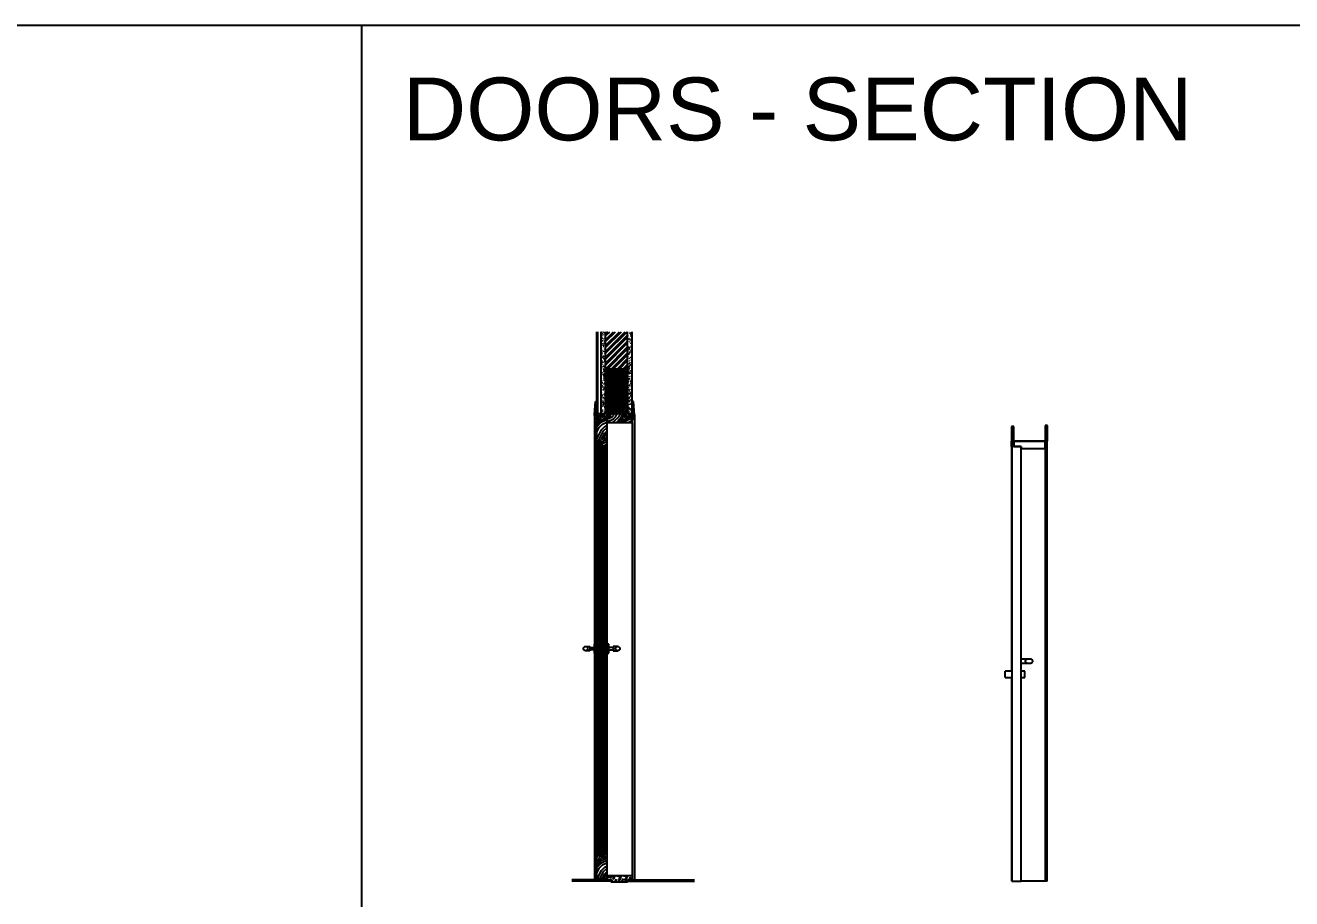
# Model space of a CAD drawing. Header units: inches. Extents: x -12530 to 36157, y 78659 to 110077.
# Drawn here: x -387 to 5660, y 92290 to 96459 of the extents above; entities that cross this region are included whole.
import ezdxf

# ---------------------------------------------------------------- set-up
doc = ezdxf.new("R2010")
doc.units = ezdxf.units.IN
doc.header["$MEASUREMENT"] = 0
doc.layers.add('freecads.com', color=7, linetype='Continuous')
doc.styles.get("Standard").update_dxf_attribs({"font": 'arial.ttf'})

msp = doc.modelspace()

# ---------------------------------------------------------------- linework, layer by layer
at = {"layer": 'freecads.com'}
for p, q in [((-12530.4, 96459.4), (11592.6, 96459.4)), ((1219.4, 81285), (1219.4, 96459.4)), ((2362.8, 94605), (2362.8, 94996.5)), ((2510.2, 94605), (2510.2, 94996.5)), ((2383.9, 94819.7), (2489.1, 94819.7)), ((2383.9, 94609.2), (2383.9, 94819.7)), ((2489.1, 94819.7), (2489.1, 94609.2)), ((2330.2, 94599.7), (2335.4, 94662.9)), ((2335.4, 94662.9), (2340.7, 94662.9)), ((2340.7, 94662.9), (2340.7, 94594.5)), ((2516.4, 94662.9), (2511.1, 94662.9)), ((2511.1, 94662.9), (2511.1, 94594.5)), ((2521.6, 94599.7), (2516.4, 94662.9)), ((2335.4, 94578.7), (2330.2, 94599.7)), ((2340.7, 94594.5), (2351.2, 94594.5)), ((2351.2, 94589.2), (2340.7, 94589.2)), ((2340.7, 94589.2), (2340.7, 94578.7)), ((2510.2, 94605), (2341.8, 94605)), ((2341.8, 94605), (2341.8, 94573.4)), ((2509.6, 94604.5), (2342.3, 94604.5)), ((2342.3, 94604.5), (2342.3, 94574)), ((2351.2, 94594.5), (2351.2, 94589.2)), ((2489.1, 94609.2), (2383.9, 94609.2)), ((2511.1, 94594.5), (2500.6, 94594.5)), ((2500.6, 94594.5), (2500.6, 94589.2)), ((2500.6, 94589.2), (2511.1, 94589.2)), ((2509.6, 94563.4), (2509.6, 94604.5)), ((2510.2, 94562.9), (2510.2, 94605)), ((2511.1, 94589.2), (2511.1, 94578.7)), ((2516.4, 94578.7), (2521.6, 94599.7)), ((2340.7, 94578.7), (2335.4, 94578.7)), ((2341.8, 94573.4), (2390.2, 94573.4)), ((2389.1, 94572.6), (2341.8, 94572.6)), ((2341.8, 92384), (2341.8, 94572.6)), ((2342.3, 94574), (2390.7, 94574)), ((2389.1, 94572.6), (2389.1, 92384)), ((2390.2, 94573.4), (2390.2, 94562.9)), ((2390.2, 94562.9), (2510.2, 94562.9)), ((2390.7, 94574), (2390.7, 94563.4)), ((2390.7, 94563.4), (2509.6, 94563.4)), ((2511.1, 94578.7), (2516.4, 94578.7)), ((4322.5, 94543.4), (4322.5, 93375.5)), ((4323.5, 94543.4), (4322.5, 94543.4)), ((4333.5, 94543.4), (4323.5, 94543.4)), ((4323.5, 94543.4), (4323.5, 94473.4)), ((4333.5, 94473.4), (4333.5, 94543.4)), ((4493.5, 94548.4), (4483.5, 94548.4)), ((4483.5, 94548.4), (4483.5, 94473.4)), ((4493.5, 94473.4), (4493.5, 94548.4)), ((2341.8, 94463.2), (2365.5, 94463.2)), ((2365.5, 94463.2), (2365.5, 92493.3)), ((4322.6, 94448.4), (4322.6, 94473.4)), ((4322.6, 94473.4), (4323.5, 94473.4)), ((4323.5, 94473.4), (4333.5, 94473.4)), ((4332.6, 94448.4), (4332.6, 94473.4)), ((4332.6, 94473.4), (4332.6, 94448.4)), ((4332.6, 94473.4), (4332.6, 94448.4)), ((4333.5, 94473.4), (4483.5, 94473.4)), ((4483.5, 94473.4), (4333.5, 94473.4)), ((4333.5, 94473.4), (4333.5, 94448.4)), ((4483.5, 94473.4), (4493.5, 94473.4)), ((4483.5, 94438.4), (4483.5, 94473.4)), ((4492.6, 92373.4), (4492.6, 94473.4)), ((2389.1, 94446.3), (2365.5, 94446.3)), ((4322.6, 94448.4), (4323.5, 94448.4)), ((4322.6, 94448.4), (4322.6, 93375.5)), ((4368.5, 94448.4), (4323.5, 94448.4)), ((4323.5, 94448.4), (4323.5, 92373.4)), ((4333.5, 94448.4), (4368.5, 94448.4)), ((4368.5, 94448.4), (4368.5, 94438.4)), ((4368.5, 92373.4), (4368.5, 94448.4)), ((4368.5, 94438.4), (4483.5, 94438.4)), ((4482.7, 94438.4), (4482.7, 92373.4)), ((4322.7, 93375.5), (4292.2, 93375.5)), ((4404.7, 93433.4), (4368.5, 93433.4)), ((4368.5, 93413.4), (4404.7, 93413.4)), ((4386.2, 93375.5), (4368.5, 93375.5)), ((4388.2, 93425.3), (4387.9, 93423.4)), ((4387.9, 93423.4), (4388.2, 93421.6)), ((4389.1, 93427.1), (4388.2, 93425.3)), ((4388.2, 93421.6), (4389.1, 93419.8)), ((4390.6, 93428.7), (4389.1, 93427.1)), ((4389.1, 93419.8), (4390.6, 93418.2)), ((4392.7, 93430.2), (4390.6, 93428.7)), ((4390.6, 93418.2), (4392.7, 93416.7)), ((4395.2, 93431.4), (4392.7, 93430.2)), ((4392.7, 93416.7), (4395.2, 93415.5)), ((4398.1, 93432.4), (4395.2, 93431.4)), ((4395.2, 93415.5), (4398.1, 93414.5)), ((4401.3, 93433.1), (4398.1, 93432.4)), ((4398.1, 93414.5), (4401.3, 93413.8)), ((4404.7, 93433.4), (4401.3, 93433.1)), ((4401.3, 93413.8), (4404.7, 93413.5)), ((4408.1, 93433.4), (4404.7, 93433.4)), ((4404.7, 93413.5), (4408.1, 93413.5)), ((4406.4, 93433.4), (4406.2, 93433.4)), ((4406.2, 93413.4), (4406.4, 93413.4)), ((4411.4, 93433.1), (4408.1, 93433.4)), ((4408.1, 93413.5), (4411.4, 93413.8)), ((4414.6, 93432.4), (4411.4, 93433.1)), ((4411.4, 93413.8), (4414.6, 93414.5)), ((4417.5, 93431.4), (4414.6, 93432.4)), ((4414.6, 93414.5), (4417.5, 93415.5)), ((4420, 93430.2), (4417.5, 93431.4)), ((4417.5, 93415.5), (4420, 93416.7)), ((4422.1, 93428.7), (4420, 93430.2)), ((4420, 93416.7), (4422.1, 93418.2)), ((4423.6, 93427.1), (4422.1, 93428.7)), ((4422.1, 93418.2), (4423.6, 93419.8)), ((4424.5, 93425.3), (4423.6, 93427.1)), ((4423.6, 93419.8), (4424.5, 93421.6)), ((4424.9, 93423.4), (4424.5, 93425.3)), ((4424.5, 93421.6), (4424.9, 93423.4)), ((4292.2, 93345.5), (4322.7, 93345.5)), ((4322.5, 93345.5), (4322.5, 92373.4)), ((4322.6, 93345.5), (4322.6, 92373.4)), ((4368.5, 93345.5), (4386.2, 93345.5)), ((2365.5, 92493.3), (2341.8, 92493.3)), ((2365.5, 92510.2), (2389.1, 92510.2)), ((2389.1, 92384), (2341.8, 92384)), ((4323.5, 92373.4), (4368.5, 92373.4)), ((4492.6, 92373.4), (4368.5, 92373.4))]:
    msp.add_line(p, q, dxfattribs=at)
at = {"layer": 'freecads.com', "ltscale": 5}
for p, q in [((2341.8, 94605), (2341.8, 94996.5)), ((2347.1, 94605), (2347.1, 94996.5)), ((2383.9, 94819.7), (2383.9, 94996.5)), ((2489.1, 94819.7), (2489.1, 94996.5)), ((2383.9, 94819.7), (2489.1, 94819.7)), ((2411.2, 92378.7), (2222.5, 92378.7)), ((2411.2, 92373.4), (2222.5, 92373.4)), ((2411.2, 92368.2), (2411.2, 92378.7)), ((2489.1, 92378.7), (2808.9, 92378.7)), ((2489.1, 92368.2), (2489.1, 92378.7)), ((2489.1, 92373.4), (2808.9, 92373.4))]:
    msp.add_line(p, q, dxfattribs=at)
at = {"layer": 'freecads.com', "ltscale": 0.4}
for p, q in [((2364.3, 94991.6), (2363.2, 94994.6)), ((2365.4, 94981.8), (2363.5, 94982.6)), ((2366, 94995.8), (2367.8, 94996.5)), ((2367, 94967.7), (2366, 94968.9)), ((2366.3, 94965.7), (2368.8, 94966.6)), ((2367.5, 94954.6), (2369.1, 94956)), ((2369.9, 94950.8), (2367.5, 94952.8)), ((2368, 94988.2), (2370.1, 94990.6)), ((2368.3, 94980.1), (2371.5, 94980.1)), ((2373.5, 94992.6), (2375.1, 94993.9)), ((2374.6, 94963.4), (2373.8, 94965.4)), ((2376.4, 94983.8), (2374.8, 94985.2)), ((2375.7, 94956.5), (2376.8, 94958.3)), ((2376, 94995), (2377.8, 94996)), ((2377.8, 94955), (2378.3, 94956.5)), ((2380.7, 94946.6), (2379.2, 94950.5)), ((2379.8, 94950.4), (2381.6, 94951.5)), ((2381.7, 94965.9), (2382.8, 94968.8)), ((2382.1, 94946.9), (2383.9, 94949)), ((2383.9, 94986.3), (2394.1, 94996.5)), ((2383.9, 94958.4), (2422, 94996.5)), ((2383.9, 94930.5), (2449.9, 94996.5)), ((2383.9, 94902.6), (2477.8, 94996.5)), ((2383.9, 94977), (2403.4, 94996.5)), ((2383.9, 94949.1), (2431.3, 94996.5)), ((2383.9, 94921.2), (2459.2, 94996.5)), ((2383.9, 94893.3), (2487.1, 94996.5)), ((2383.9, 94874.7), (2489.1, 94979.9)), ((2383.9, 94865.4), (2489.1, 94970.6)), ((2383.9, 94846.8), (2489.1, 94952)), ((2489.5, 94959.2), (2489.1, 94959.6)), ((2490.3, 94955.4), (2489.1, 94955.6)), ((2489.2, 94980.2), (2491.7, 94981.1)), ((2491, 94969.8), (2489.5, 94972.6)), ((2490.8, 94948.6), (2489.7, 94951.6)), ((2492.8, 94960.9), (2496, 94963.6)), ((2501.6, 94989.7), (2497.5, 94990.4)), ((2498.2, 94949.8), (2500.8, 94950.2)), ((2502.4, 94958.5), (2499.2, 94960.3)), ((2500.1, 94963.7), (2501.2, 94965.5)), ((2504.5, 94953.2), (2502.9, 94954.6)), ((2505.5, 94974.5), (2503.1, 94975.4)), ((2503.6, 94980.1), (2505.7, 94980.1)), ((2507.7, 94989), (2504.9, 94991.3)), ((2506.6, 94982.4), (2505.9, 94986.1)), ((2506.3, 94978.7), (2508.3, 94981.1)), ((2508.3, 94982.6), (2507, 94984.2)), ((2510.2, 94951.9), (2507.4, 94952.4)), ((2507.5, 94986.9), (2510.2, 94987.9)), ((2509.1, 94996.5), (2509.1, 94996.5)), ((2510, 94962.7), (2509.5, 94965.9)), ((2362.8, 94940.6), (2364.8, 94941.7)), ((2362.8, 94934.2), (2365.1, 94935.1)), ((2362.8, 94934.2), (2363.1, 94934.6)), ((2365.1, 94916.4), (2362.8, 94918.2)), ((2362.8, 94917.7), (2363.2, 94918)), ((2362.8, 94914), (2363.4, 94915.4)), ((2362.8, 94900.1), (2364.7, 94900.1)), ((2364, 94925.4), (2363, 94926.6)), ((2365.5, 94911.8), (2363.6, 94912.8)), ((2366.4, 94884.3), (2365, 94888.2)), ((2366.1, 94894.6), (2365.5, 94897.7)), ((2368.7, 94937), (2365.7, 94938.1)), ((2366.4, 94895.9), (2368.6, 94897.2)), ((2368.9, 94906.2), (2372.4, 94907.5)), ((2369.1, 94931.3), (2369.8, 94933.2)), ((2371.8, 94930.2), (2370, 94933.3)), ((2372.3, 94927.6), (2376, 94928.2)), ((2377.3, 94939), (2374.2, 94939.5)), ((2375, 94895), (2376.2, 94896)), ((2377.2, 94900.7), (2377.7, 94903.8)), ((2380.4, 94889.1), (2377.9, 94890)), ((2382, 94902.1), (2379.6, 94904.2)), ((2381.5, 94913.3), (2380, 94916)), ((2380, 94894.5), (2380.5, 94895.4)), ((2380.9, 94932.9), (2382.2, 94933.9)), ((2382.2, 94929.2), (2382.8, 94932.8)), ((2383.9, 94901.7), (2383, 94902.8)), ((2383.9, 94943), (2383.1, 94943.5)), ((2383.7, 94905.9), (2383.9, 94906)), ((2383.9, 94837.5), (2489.1, 94942.7)), ((2384.7, 94819.7), (2489.1, 94924.1)), ((2394, 94819.7), (2489.1, 94914.8)), ((2412.6, 94819.7), (2489.1, 94896.2)), ((2421.9, 94819.7), (2489.1, 94886.9)), ((2489.1, 94924.8), (2490.1, 94925.6)), ((2493.2, 94885.7), (2490.4, 94888.1)), ((2491.8, 94920.7), (2495.3, 94922)), ((2492.2, 94890.6), (2494.6, 94891.5)), ((2493.7, 94910.6), (2494.3, 94912)), ((2494.6, 94900.1), (2496.2, 94900.1)), ((2498.4, 94918.9), (2494.7, 94921)), ((2498.1, 94920.1), (2495.7, 94922.2)), ((2499.2, 94889.5), (2496.8, 94890.4)), ((2501.1, 94917.1), (2497, 94917.9)), ((2497.7, 94921.4), (2498.8, 94924.4)), ((2498, 94910.7), (2499.7, 94912.7)), ((2501.1, 94920.4), (2500.3, 94922.4)), ((2502.4, 94898), (2501.1, 94899.6)), ((2501.6, 94897.4), (2502.1, 94900.5)), ((2505.4, 94940.3), (2504, 94941.9)), ((2504.4, 94901.6), (2504.9, 94902.6)), ((2504.5, 94940.2), (2505.2, 94942.2)), ((2504.7, 94904.9), (2506.3, 94906.3)), ((2507.2, 94903.6), (2505.7, 94907.6)), ((2506.6, 94925.9), (2507.3, 94929.5)), ((2510, 94937), (2508.7, 94939.3)), ((2510.2, 94888.7), (2509.8, 94889.1)), ((2364.1, 94844), (2368.1, 94845.4)), ((2369.2, 94825.7), (2367.4, 94826.8)), ((2367.5, 94845.7), (2368.1, 94849.4)), ((2367.9, 94873.5), (2369.2, 94875.8)), ((2369, 94840.1), (2369.7, 94842)), ((2369.1, 94857), (2370.3, 94858)), ((2369.2, 94876.1), (2371.7, 94877)), ((2370.3, 94870.8), (2369.6, 94874.4)), ((2370.2, 94851.3), (2372.5, 94852.6)), ((2370.6, 94879.7), (2375.3, 94880.6)), ((2372.6, 94846.8), (2371, 94849.5)), ((2372.1, 94872.2), (2372.4, 94873.7)), ((2374, 94832), (2372.4, 94833.3)), ((2376.8, 94866.4), (2373.7, 94867)), ((2373.9, 94878.9), (2375.5, 94880.9)), ((2377.2, 94867.7), (2374.4, 94870.1)), ((2375.6, 94829.6), (2378.9, 94832.3)), ((2376.8, 94860.1), (2378.3, 94860.1)), ((2377.9, 94852.6), (2376.8, 94855.6)), ((2377.6, 94829.3), (2376.9, 94833)), ((2377.6, 94863.8), (2378.1, 94865.3)), ((2382.7, 94857.3), (2380, 94860.5)), ((2381.6, 94874.7), (2382.6, 94877.6)), ((2381.6, 94867.5), (2383.9, 94869.5)), ((2383.9, 94828.8), (2383.5, 94828.9)), ((2440.5, 94819.7), (2489.1, 94868.3)), ((2449.8, 94819.7), (2489.1, 94859)), ((2468.4, 94819.7), (2489.1, 94840.4)), ((2477.7, 94819.7), (2489.1, 94831.1)), ((2489.7, 94882.8), (2489.1, 94882.9)), ((2489.1, 94873.2), (2489.3, 94873.3)), ((2489.1, 94860.1), (2491.5, 94860.1)), ((2489.1, 94859.3), (2491, 94859.9)), ((2490, 94850), (2489.1, 94850.7)), ((2492.9, 94841.3), (2491.5, 94845.3)), ((2491.8, 94828), (2493.2, 94828.7)), ((2491.9, 94842.5), (2492.5, 94846.1)), ((2492.3, 94880.7), (2493.6, 94883)), ((2493.1, 94837.9), (2492.4, 94841.6)), ((2492.9, 94829), (2494.5, 94830.4)), ((2494.8, 94831.1), (2498.3, 94832.3)), ((2500.6, 94844.6), (2496.5, 94845.3)), ((2496.6, 94868.9), (2496.8, 94870.5)), ((2497.5, 94830.2), (2498.6, 94833.2)), ((2499.5, 94855.6), (2498.1, 94857.3)), ((2502.1, 94832.8), (2498.5, 94834.9)), ((2498.8, 94867), (2500.4, 94868.3)), ((2498.9, 94853.6), (2499.6, 94854.5)), ((2501, 94870.5), (2499.7, 94872.8)), ((2505.3, 94837.1), (2502.5, 94839.5)), ((2506.2, 94872.4), (2503, 94874.3)), ((2504.3, 94849), (2505.1, 94851)), ((2506.7, 94856.2), (2510.2, 94856.8)), ((2510.2, 94879.2), (2506.8, 94879.8)), ((2507.9, 94845.6), (2506.9, 94846.8)), ((2510.2, 94871.5), (2507.8, 94873.6)), ((2509.8, 94841.5), (2510.2, 94842.1)), ((2362.8, 94823.3), (2363.2, 94824.2)), ((2362.8, 94819.5), (2363, 94820.3)), ((2362.8, 94807.7), (2364.3, 94809.4)), ((2363.6, 94790.3), (2362.8, 94792.5)), ((2363.6, 94780.2), (2362.8, 94781.5)), ((2363.1, 94819.1), (2364.4, 94820.1)), ((2367.5, 94798.9), (2365.1, 94801)), ((2369.7, 94791.6), (2372.9, 94794.3)), ((2370.5, 94820.1), (2373.6, 94820.1)), ((2374.1, 94804), (2371.6, 94804.9)), ((2371.9, 94816.6), (2375.3, 94817.8)), ((2372.2, 94786.5), (2374.7, 94787.4)), ((2376.3, 94793.8), (2373.2, 94794.4)), ((2374.1, 94806.7), (2376.3, 94808.1)), ((2376.8, 94772.6), (2374.1, 94775.9)), ((2374.4, 94785.3), (2377, 94785.8)), ((2374.6, 94815.6), (2375.6, 94817.4)), ((2374.7, 94821.9), (2375.4, 94822.7)), ((2376.3, 94765.6), (2378.3, 94768)), ((2379.7, 94815), (2377, 94818.2)), ((2377.4, 94772.6), (2378, 94774.1)), ((2381, 94809.6), (2380.5, 94812.8)), ((2381.4, 94783.5), (2382.5, 94786.4)), ((2489.2, 94810.2), (2489.1, 94810.3)), ((2490, 94768.9), (2494, 94770.3)), ((2492.9, 94804.4), (2490.4, 94805.3)), ((2492, 94804), (2490.7, 94806.2)), ((2493.5, 94771), (2492.2, 94772.6)), ((2492.6, 94806.1), (2496.2, 94806.8)), ((2495.7, 94768.3), (2493.3, 94770.3)), ((2493.6, 94819.3), (2494.1, 94820.8)), ((2496.5, 94813.3), (2495.1, 94814.9)), ((2495.1, 94801), (2497.6, 94801.9)), ((2495.7, 94783.4), (2497.1, 94784.2)), ((2496.5, 94818.3), (2496, 94821.4)), ((2500.1, 94772), (2496, 94772.7)), ((2499, 94822.8), (2500, 94824.6)), ((2500.7, 94794.4), (2500.1, 94798)), ((2500.3, 94769.4), (2501.5, 94770.4)), ((2502.1, 94801.4), (2500.5, 94802.7)), ((2500.5, 94797.4), (2502.5, 94799.8)), ((2504.7, 94782.1), (2502.8, 94785.3)), ((2504.4, 94809.7), (2503.3, 94812.6)), ((2505, 94803.3), (2503.9, 94804.5)), ((2505, 94808.3), (2509.7, 94809.2)), ((2505.7, 94820.1), (2507.8, 94820.1)), ((2506.3, 94807.3), (2507.5, 94808.3)), ((2510.2, 94806.6), (2506.3, 94807.2)), ((2510, 94786.4), (2506.8, 94788.2)), ((2362.8, 94735.7), (2362.9, 94735.7)), ((2362.8, 94732.5), (2363, 94733)), ((2363.8, 94753.7), (2367, 94756.4)), ((2364.7, 94740.2), (2366.8, 94740.2)), ((2367.7, 94719), (2365.3, 94719.9)), ((2366.7, 94732.6), (2368.1, 94734.9)), ((2367.1, 94754.4), (2371, 94755.8)), ((2368.8, 94748.9), (2369.5, 94750.8)), ((2373.8, 94730.3), (2371.1, 94733.5)), ((2373, 94739.7), (2371.2, 94740.8)), ((2374.8, 94715.9), (2372, 94718.3)), ((2375.8, 94721.3), (2372.7, 94721.8)), ((2373.9, 94762.2), (2373.2, 94764.1)), ((2374.8, 94726.9), (2378.3, 94728.2)), ((2379.6, 94750.3), (2377.2, 94752.3)), ((2377.9, 94762.2), (2380.2, 94763.5)), ((2380, 94745.3), (2378.6, 94749.3)), ((2378.8, 94753.6), (2379.4, 94754.5)), ((2382.5, 94747.4), (2381.2, 94749.7)), ((2381.6, 94735.7), (2383.2, 94737)), ((2381.8, 94717.6), (2383.9, 94718.9)), ((2383.9, 94756.2), (2383, 94756.3)), ((2490.1, 94747.4), (2489.1, 94750.2)), ((2490.8, 94733.9), (2489.1, 94735.4)), ((2490.6, 94728.7), (2489.2, 94730.3)), ((2490.9, 94758.3), (2495.5, 94759.1)), ((2491.2, 94739.8), (2492.5, 94742.1)), ((2492.2, 94729.4), (2493.9, 94731.5)), ((2493.4, 94728.1), (2493.9, 94729.6)), ((2495.7, 94715.5), (2493.9, 94718.7)), ((2494.4, 94731.4), (2495.6, 94732.4)), ((2496.7, 94740.2), (2498.3, 94740.2)), ((2497.3, 94739), (2498.4, 94742)), ((2497.7, 94741.5), (2501.2, 94742.7)), ((2499, 94718.6), (2498, 94719.8)), ((2498.1, 94711.3), (2500.5, 94712.2)), ((2499.5, 94738.8), (2500.9, 94739.6)), ((2500.4, 94719.2), (2499.7, 94721.2)), ((2502, 94760.9), (2501, 94762.1)), ((2501, 94704), (2504.2, 94706.7)), ((2505.9, 94746.8), (2502.3, 94748.9)), ((2503.3, 94760.8), (2503.8, 94761.7)), ((2504.2, 94757.8), (2504.9, 94759.8)), ((2507.1, 94755.6), (2505.1, 94756.3)), ((2506.5, 94702.4), (2505.1, 94706.3)), ((2507.8, 94719.7), (2505.4, 94721.7)), ((2510.2, 94733.9), (2505.8, 94734.7)), ((2506.9, 94741.9), (2510.1, 94744.6)), ((2508, 94753), (2507.4, 94756.6)), ((2510.2, 94710.8), (2507.4, 94711.8)), ((2508.8, 94713.9), (2510.2, 94714.1)), ((2508.8, 94701.7), (2509.3, 94704.8)), ((2332.6, 94629.3), (2340.7, 94645.4)), ((2334.5, 94651.9), (2340.7, 94658.1)), ((2365.1, 94647.1), (2362.8, 94649)), ((2366.3, 94701.7), (2363.1, 94703.5)), ((2364, 94684.8), (2363.4, 94688.5)), ((2365.7, 94683), (2364.3, 94687)), ((2367.9, 94645.7), (2365.2, 94648.9)), ((2367.5, 94665.1), (2367, 94668.3)), ((2368.1, 94697.7), (2369.7, 94699.7)), ((2370.9, 94688), (2368.2, 94691.2)), ((2368.6, 94657.7), (2369.4, 94659.6)), ((2369.7, 94659.8), (2371.4, 94661.1)), ((2371.6, 94680.1), (2369.9, 94681.5)), ((2370, 94664.7), (2374, 94666.2)), ((2371.7, 94641.3), (2371.1, 94644.9)), ((2373.6, 94680.9), (2372.2, 94683.1)), ((2375.3, 94648.7), (2372.2, 94649.2)), ((2372.6, 94660.2), (2375.7, 94660.2)), ((2373.4, 94674.7), (2374.5, 94676.6)), ((2374.6, 94650), (2375.3, 94653.6)), ((2376.8, 94653.7), (2375, 94654.7)), ((2375.1, 94696.8), (2377.6, 94697.7)), ((2375.7, 94697.7), (2377.3, 94699.1)), ((2377.3, 94651.4), (2376.2, 94654.4)), ((2377.3, 94681.4), (2377.8, 94682.9)), ((2378.9, 94700.2), (2380.5, 94700.2)), ((2379.3, 94676.4), (2379.6, 94678)), ((2381.9, 94670.1), (2379.9, 94670.9)), ((2381.2, 94692.3), (2382.3, 94695.2)), ((2381.2, 94643.9), (2383.9, 94644.3)), ((2382.1, 94656.3), (2383.8, 94658.3)), ((2383.9, 94683.5), (2382.5, 94683.7)), ((2382.9, 94691.7), (2383.9, 94691.9)), ((2489.1, 94694), (2489.7, 94694.5)), ((2490.4, 94700.2), (2493.6, 94700.2)), ((2493, 94679.2), (2496.9, 94680.7)), ((2493.1, 94672.4), (2493.8, 94673.2)), ((2494.7, 94663.9), (2497.3, 94664.3)), ((2495, 94666), (2498.2, 94668.7)), ((2496.1, 94676.3), (2495.1, 94677.5)), ((2499.6, 94699.4), (2495.5, 94700.2)), ((2497.2, 94647.8), (2498.3, 94650.8)), ((2497.8, 94681.9), (2498.9, 94683.7)), ((2499.7, 94649.5), (2498.1, 94650.9)), ((2500.7, 94670.6), (2498.8, 94671.3)), ((2499.1, 94646.8), (2499.7, 94650.4)), ((2502.9, 94685.3), (2500.1, 94687.7)), ((2500.7, 94651.8), (2504.2, 94653.1)), ((2503.4, 94694.3), (2504.8, 94695.1)), ((2503.7, 94673.2), (2504, 94674.7)), ((2505.4, 94698.7), (2503.9, 94701.4)), ((2504, 94666.6), (2504.7, 94668.6)), ((2510, 94661.3), (2505.3, 94662.1)), ((2509.7, 94660.8), (2506.1, 94662.9)), ((2506.3, 94688.1), (2508, 94690.1)), ((2507.2, 94649.7), (2508.6, 94650.5)), ((2507.8, 94660.2), (2509.9, 94660.2)), ((2508.6, 94700.6), (2509.9, 94702.8)), ((2511.1, 94662.8), (2511.3, 94662.9)), ((2511.1, 94652.3), (2517, 94655.2)), ((2511.1, 94641.8), (2517.9, 94645.1)), ((2330.4, 94598.6), (2340.7, 94619.1)), ((2334.3, 94583.3), (2341.8, 94590.8)), ((2342.3, 94575.5), (2353.3, 94586.5)), ((2344.1, 94594.5), (2349.1, 94604.5)), ((2351.3, 94574), (2363.8, 94586.5)), ((2353.3, 94586.5), (2362.3, 94604.5)), ((2362.8, 94641.7), (2362.9, 94641.8)), ((2363.6, 94605), (2362.8, 94605.9)), ((2364.6, 94614.3), (2363.3, 94616.6)), ((2363.8, 94621.8), (2365.4, 94623.2)), ((2363.8, 94586.5), (2372.8, 94604.5)), ((2363.8, 94576), (2405.9, 94597.1)), ((2370.1, 94615.7), (2366.9, 94617.5)), ((2368.8, 94641.7), (2372.4, 94642.3)), ((2368.9, 94640.6), (2369.6, 94641.4)), ((2369.1, 94586.5), (2374.4, 94591.8)), ((2369.6, 94621.5), (2370.1, 94624.6)), ((2374.4, 94591.8), (2380.7, 94604.5)), ((2374.4, 94591.8), (2379.6, 94591.8)), ((2377.7, 94612.7), (2378.2, 94613.6)), ((2377.8, 94637.3), (2381.2, 94638.6)), ((2378.1, 94607.2), (2380.6, 94608.1)), ((2379.6, 94591.8), (2400.7, 94602.3)), ((2380.8, 94574), (2416.5, 94591.8)), ((2383.7, 94631.5), (2382, 94632.9)), ((2383.9, 94610.9), (2382, 94611.2)), ((2383.9, 94625.7), (2382.2, 94626.4)), ((2383.8, 94626.8), (2382.5, 94628.4)), ((2383.2, 94638.1), (2383.9, 94638.7)), ((2384.9, 94602.3), (2387, 94604.5)), ((2384.9, 94602.3), (2389.2, 94604.5)), ((2400.7, 94602.3), (2402.8, 94604.5)), ((2405.9, 94597.1), (2411.2, 94602.3)), ((2411.2, 94602.3), (2412.3, 94604.5)), ((2416.5, 94591.8), (2421.7, 94597.1)), ((2421.7, 94597.1), (2425.4, 94604.5)), ((2421.7, 94581.3), (2432.2, 94591.8)), ((2421.7, 94565.5), (2448, 94591.8)), ((2432.2, 94591.8), (2438.6, 94604.5)), ((2435.4, 94563.4), (2458.5, 94586.5)), ((2446, 94563.4), (2469.1, 94586.5)), ((2448, 94591.8), (2454.4, 94604.5)), ((2458.5, 94586.5), (2467.5, 94604.5)), ((2469.1, 94586.5), (2478, 94604.5)), ((2469.1, 94576), (2500.6, 94591.8)), ((2469.1, 94565.5), (2509.6, 94585.8)), ((2474.3, 94586.5), (2479.6, 94591.8)), ((2479.6, 94591.8), (2485.9, 94604.5)), ((2479.6, 94591.8), (2484.9, 94591.8)), ((2484.9, 94591.8), (2505.9, 94602.3)), ((2489.1, 94628.1), (2492.3, 94630.8)), ((2490.1, 94602.3), (2492.3, 94604.5)), ((2490.1, 94602.3), (2494.4, 94604.5)), ((2492.2, 94640.1), (2490.8, 94644)), ((2493.3, 94616.5), (2490.9, 94618.5)), ((2493.1, 94634), (2492.1, 94635.2)), ((2493.2, 94636.9), (2493.8, 94638.4)), ((2494.5, 94608.5), (2493.9, 94612.1)), ((2494, 94618.3), (2494.6, 94621.4)), ((2494.7, 94616.1), (2496.7, 94618.5)), ((2496.5, 94632.1), (2494.9, 94634.9)), ((2499.1, 94626.9), (2495, 94627.6)), ((2504, 94625.7), (2501, 94626.8)), ((2501, 94621.7), (2503.5, 94622.6)), ((2502.1, 94619.9), (2502.6, 94620.8)), ((2503.8, 94608.4), (2502.7, 94611.4)), ((2505.9, 94602.3), (2508.1, 94604.5)), ((2506, 94594.5), (2509.6, 94596.3)), ((2506.9, 94610.1), (2508.5, 94611.4)), ((2507.2, 94631), (2507.9, 94631.8)), ((2511.1, 94633.9), (2511.2, 94633.9)), ((2511.1, 94626), (2516.4, 94628.6)), ((2511.1, 94618.1), (2511.2, 94618.1)), ((2511.1, 94607.6), (2511.2, 94607.6)), ((2511.1, 94597), (2511.2, 94597.1)), ((2511.1, 94586.5), (2519.4, 94590.6)), ((2511.2, 94633.9), (2518.5, 94637.6)), ((2511.2, 94618.1), (2516.4, 94628.6)), ((2511.2, 94607.6), (2519.6, 94624.4)), ((2511.2, 94597.1), (2516.4, 94602.3)), ((2516.4, 94602.3), (2520.7, 94610.9)), ((2341.8, 94564.5), (2349.9, 94572.6)), ((2341.8, 94554), (2360.4, 94572.6)), ((2341.8, 94542.5), (2342.8, 94544.5)), ((2341.8, 94516.1), (2353.3, 94539.2)), ((2342.8, 94544.5), (2363.8, 94565.5)), ((2342.8, 94486.6), (2363.8, 94528.7)), ((2353.3, 94539.2), (2369.1, 94555)), ((2353.3, 94481.3), (2374.4, 94523.4)), ((2361.8, 94574), (2363.8, 94576)), ((2363.8, 94565.5), (2378, 94572.6)), ((2363.8, 94528.7), (2379.6, 94544.5)), ((2369.1, 94555), (2389.1, 94565)), ((2374.4, 94523.4), (2389.1, 94538.2)), ((2379.6, 94544.5), (2389.1, 94549.2)), ((2390.7, 94565.8), (2421.7, 94581.3)), ((2417.6, 94563.4), (2421.7, 94565.5)), ((2456.5, 94563.4), (2469.1, 94576)), ((2467, 94563.4), (2469.1, 94565.5)), ((2491.3, 94563.4), (2509.6, 94572.6)), ((2341.8, 94485.6), (2342.8, 94486.6)), ((2341.8, 94469.8), (2353.3, 94481.3)), ((2341.8, 94456.5), (2348.6, 94463.2)), ((2341.8, 94447.2), (2357.9, 94463.2)), ((2345.7, 94463.2), (2363.8, 94481.3)), ((2356.3, 94463.2), (2363.8, 94470.8)), ((2363.8, 94481.3), (2379.6, 94512.9)), ((2363.8, 94470.8), (2389.1, 94483.4)), ((2365.5, 94461.1), (2389.1, 94472.9)), ((2369.1, 94481.3), (2374.4, 94486.6)), ((2374.4, 94486.6), (2384.9, 94507.6)), ((2374.4, 94486.6), (2379.6, 94486.6)), ((2379.6, 94512.9), (2389.1, 94522.4)), ((2379.6, 94486.6), (2389.1, 94491.3)), ((2384.9, 94507.6), (2389.1, 94511.9)), ((2384.9, 94497.1), (2389.1, 94501.4)), ((2384.9, 94497.1), (2389.1, 94499.2)), ((2341.8, 94437.9), (2365.5, 94461.5)), ((2341.8, 94428.6), (2365.5, 94452.2)), ((2341.8, 94419.3), (2365.5, 94442.9)), ((2341.8, 94410), (2365.5, 94433.6)), ((2341.8, 94400.7), (2365.5, 94424.3)), ((2341.8, 94372.7), (2389.1, 94420.1)), ((2341.8, 94391.3), (2365.5, 94415)), ((2341.8, 94382), (2365.5, 94405.7)), ((2365.5, 94442.9), (2368.9, 94446.3)), ((2365.5, 94433.6), (2378.2, 94446.3)), ((2365.5, 94424.3), (2387.5, 94446.3)), ((2365.5, 94415), (2389.1, 94438.7)), ((2365.5, 94405.7), (2389.1, 94429.4)), ((2365.5, 94387.1), (2389.1, 94410.8)), ((2365.7, 94446.3), (2369.1, 94449.7)), ((2369.1, 94449.7), (2389.1, 94459.8)), ((2341.8, 94363.4), (2365.5, 94387.1)), ((2341.8, 94354.1), (2365.5, 94377.8)), ((2341.8, 94326.2), (2389.1, 94373.6)), ((2341.8, 94344.8), (2365.5, 94368.5)), ((2341.8, 94316.9), (2389.1, 94364.3)), ((2341.8, 94335.5), (2365.5, 94359.2)), ((2341.8, 94298.3), (2389.1, 94345.7)), ((2365.5, 94377.8), (2389.1, 94401.5)), ((2365.5, 94368.5), (2389.1, 94392.2)), ((2365.5, 94359.2), (2389.1, 94382.9)), ((2365.5, 94331.3), (2389.1, 94355)), ((2341.8, 94307.6), (2365.5, 94331.3)), ((2341.8, 94270.4), (2389.1, 94317.8)), ((2341.8, 94289), (2365.5, 94312.7)), ((2341.8, 94279.7), (2365.5, 94303.4)), ((2341.8, 94261.1), (2365.5, 94284.8)), ((2365.5, 94312.7), (2389.1, 94336.4)), ((2365.5, 94303.4), (2389.1, 94327.1)), ((2365.5, 94284.8), (2389.1, 94308.5)), ((2365.5, 94275.5), (2389.1, 94299.2)), ((2365.5, 94266.2), (2389.1, 94289.9)), ((2341.8, 94251.8), (2365.5, 94275.5)), ((2341.8, 94242.5), (2365.5, 94266.2)), ((2341.8, 94233.2), (2365.5, 94256.9)), ((2341.8, 94223.9), (2365.5, 94247.6)), ((2341.8, 94214.6), (2365.5, 94238.3)), ((2341.8, 94205.3), (2365.5, 94229)), ((2341.8, 94177.4), (2389.1, 94224.8)), ((2365.5, 94256.9), (2389.1, 94280.6)), ((2365.5, 94247.6), (2389.1, 94271.3)), ((2365.5, 94238.3), (2389.1, 94262)), ((2365.5, 94229), (2389.1, 94252.7)), ((2365.5, 94219.7), (2389.1, 94243.4)), ((2365.5, 94210.4), (2389.1, 94234.1)), ((2341.8, 94196), (2365.5, 94219.7)), ((2341.8, 94186.7), (2365.5, 94210.4)), ((2341.8, 94149.5), (2389.1, 94196.9)), ((2341.8, 94168.1), (2365.5, 94191.8)), ((2341.8, 94140.2), (2389.1, 94187.6)), ((2341.8, 94158.8), (2365.5, 94182.5)), ((2341.8, 94130.9), (2389.1, 94178.3)), ((2341.8, 94121.6), (2389.1, 94169)), ((2365.5, 94191.8), (2389.1, 94215.5)), ((2365.5, 94182.5), (2389.1, 94206.2)), ((2341.8, 94112.3), (2389.1, 94159.7)), ((2341.8, 94103), (2389.1, 94150.4)), ((2341.8, 94093.7), (2389.1, 94141.1)), ((2341.8, 94075.1), (2389.1, 94122.5)), ((2341.8, 94084.4), (2365.5, 94108.1)), ((2341.8, 94056.5), (2389.1, 94103.9)), ((2365.5, 94108.1), (2389.1, 94131.8)), ((2365.5, 94089.5), (2389.1, 94113.2)), ((2341.8, 94047.2), (2389.1, 94094.6)), ((2341.8, 94065.8), (2365.5, 94089.5)), ((2341.8, 94037.9), (2389.1, 94085.3)), ((2341.8, 94028.6), (2389.1, 94076)), ((2341.8, 94019.3), (2389.1, 94066.7)), ((2341.8, 94000.7), (2389.1, 94048.1)), ((2365.5, 94033.7), (2389.1, 94057.4)), ((2341.8, 94010), (2365.5, 94033.7)), ((2341.8, 93982.1), (2389.1, 94029.5)), ((2341.8, 93991.4), (2365.5, 94015.1)), ((2341.8, 93963.5), (2389.1, 94010.9)), ((2341.8, 93972.8), (2365.5, 93996.5)), ((2341.8, 93944.9), (2389.1, 93992.3)), ((2341.8, 93935.6), (2389.1, 93983)), ((2365.5, 94015.1), (2389.1, 94038.8)), ((2365.5, 93996.5), (2389.1, 94020.2)), ((2365.5, 93977.9), (2389.1, 94001.6)), ((2341.8, 93954.2), (2365.5, 93977.9)), ((2341.8, 93926.3), (2389.1, 93973.7)), ((2341.8, 93917), (2389.1, 93964.4)), ((2341.8, 93907.7), (2389.1, 93955.1)), ((2341.8, 93879.8), (2389.1, 93927.2)), ((2341.8, 93898.4), (2365.5, 93922.1)), ((2365.5, 93922.1), (2389.1, 93945.8)), ((2365.5, 93912.8), (2389.1, 93936.5)), ((2341.8, 93870.5), (2389.1, 93917.9)), ((2341.8, 93889.1), (2365.5, 93912.8)), ((2341.8, 93861.2), (2389.1, 93908.6)), ((2341.8, 93842.6), (2389.1, 93890)), ((2341.8, 93851.9), (2365.5, 93875.6)), ((2341.8, 93824), (2389.1, 93871.3)), ((2365.5, 93875.6), (2389.1, 93899.3)), ((2365.5, 93857), (2389.1, 93880.6)), ((2365.5, 93838.4), (2389.1, 93862)), ((2341.8, 93833.3), (2365.5, 93857)), ((2341.8, 93805.4), (2389.1, 93852.7)), ((2341.8, 93814.7), (2365.5, 93838.4)), ((2341.8, 93786.8), (2389.1, 93834.1)), ((2341.8, 93796.1), (2365.5, 93819.8)), ((2341.8, 93768.2), (2389.1, 93815.5)), ((2341.8, 93758.9), (2389.1, 93806.2)), ((2341.8, 93777.5), (2365.5, 93801.2)), ((2365.5, 93819.8), (2389.1, 93843.4)), ((2365.5, 93801.2), (2389.1, 93824.8)), ((2341.8, 93749.6), (2389.1, 93796.9)), ((2341.8, 93740.3), (2389.1, 93787.6)), ((2341.8, 93731), (2365.5, 93754.7)), ((2341.8, 93721.7), (2365.5, 93745.4)), ((2365.5, 93754.7), (2389.1, 93778.3)), ((2365.5, 93745.4), (2389.1, 93769)), ((2365.5, 93736.1), (2389.1, 93759.7)), ((2365.5, 93726.8), (2389.1, 93750.4)), ((2365.5, 93717.5), (2389.1, 93741.1)), ((2341.8, 93712.4), (2365.5, 93736.1)), ((2341.8, 93703.1), (2365.5, 93726.8)), ((2341.8, 93693.8), (2365.5, 93717.5)), ((2341.8, 93684.5), (2365.5, 93708.2)), ((2341.8, 93675.2), (2365.5, 93698.9)), ((2341.8, 93647.3), (2389.1, 93694.6)), ((2341.8, 93665.9), (2365.5, 93689.6)), ((2341.8, 93638), (2389.1, 93685.3)), ((2341.8, 93656.6), (2365.5, 93680.3)), ((2365.5, 93708.2), (2389.1, 93731.8)), ((2365.5, 93698.9), (2389.1, 93722.5)), ((2365.5, 93689.6), (2389.1, 93713.2)), ((2365.5, 93680.3), (2389.1, 93703.9)), ((2341.8, 93628.7), (2389.1, 93676)), ((2341.8, 93610.1), (2389.1, 93657.4)), ((2341.8, 93600.8), (2389.1, 93648.1)), ((2341.8, 93619.4), (2365.5, 93643.1)), ((2341.8, 93591.5), (2389.1, 93638.8)), ((2341.8, 93582.2), (2389.1, 93629.5)), ((2341.8, 93572.9), (2389.1, 93620.2)), ((2365.5, 93643.1), (2389.1, 93666.7)), ((2341.8, 93563.6), (2389.1, 93610.9)), ((2341.8, 93554.3), (2365.5, 93577.9)), ((2341.8, 93545), (2365.5, 93568.6)), ((2341.8, 93535.7), (2365.5, 93559.3)), ((2365.5, 93577.9), (2389.1, 93601.6)), ((2365.5, 93568.6), (2389.1, 93592.3)), ((2365.5, 93559.3), (2389.1, 93583)), ((2365.5, 93550), (2389.1, 93573.7)), ((2365.5, 93540.7), (2389.1, 93564.4)), ((2341.8, 93526.4), (2365.5, 93550)), ((2341.8, 93517.1), (2365.5, 93540.7)), ((2341.8, 93489.2), (2389.1, 93536.5)), ((2341.8, 93507.8), (2365.5, 93531.4)), ((2341.8, 93498.5), (2365.5, 93522.1)), ((2341.8, 93479.9), (2365.5, 93503.5)), ((2341.8, 93452), (2389.1, 93499.3)), ((2365.5, 93531.4), (2389.1, 93555.1)), ((2365.5, 93522.1), (2389.1, 93545.8)), ((2365.5, 93503.5), (2389.1, 93527.2)), ((2365.5, 93494.2), (2389.1, 93517.9)), ((2365.5, 93484.9), (2389.1, 93508.6)), ((2341.8, 93470.6), (2365.5, 93494.2)), ((2341.8, 93461.3), (2365.5, 93484.9)), ((2341.8, 93424.1), (2389.1, 93471.4)), ((2341.8, 93442.7), (2365.5, 93466.3)), ((2341.8, 93414.8), (2389.1, 93462.1)), ((2341.8, 93433.4), (2365.5, 93457)), ((2341.8, 93405.5), (2389.1, 93452.8)), ((2341.8, 93396.2), (2389.1, 93443.5)), ((2365.5, 93466.3), (2389.1, 93490)), ((2365.5, 93457), (2389.1, 93480.7)), ((2341.8, 93386.9), (2389.1, 93434.2)), ((2341.8, 93368.3), (2389.1, 93415.6)), ((2341.8, 93377.6), (2365.5, 93401.2)), ((2341.8, 93340.4), (2389.1, 93387.7)), ((2341.8, 93359), (2365.5, 93382.6)), ((2365.5, 93401.2), (2389.1, 93424.9)), ((2365.5, 93382.6), (2389.1, 93406.3)), ((2365.5, 93373.3), (2389.1, 93397)), ((2365.5, 93354.7), (2389.1, 93378.4)), ((2341.8, 93349.7), (2365.5, 93373.3)), ((2341.8, 93321.7), (2389.1, 93369.1)), ((2341.8, 93312.4), (2389.1, 93359.8)), ((2341.8, 93331), (2365.5, 93354.7)), ((2341.8, 93303.1), (2389.1, 93350.5)), ((2341.8, 93284.5), (2389.1, 93331.9)), ((2341.8, 93293.8), (2365.5, 93317.5)), ((2365.5, 93317.5), (2389.1, 93341.2)), ((2365.5, 93298.9), (2389.1, 93322.6)), ((2341.8, 93265.9), (2389.1, 93313.3)), ((2341.8, 93256.6), (2389.1, 93304)), ((2341.8, 93275.2), (2365.5, 93298.9)), ((2341.8, 93247.3), (2389.1, 93294.7)), ((2341.8, 93238), (2389.1, 93285.4)), ((2341.8, 93228.7), (2389.1, 93276.1)), ((2341.8, 93219.4), (2389.1, 93266.8)), ((2341.8, 93210.1), (2389.1, 93257.5)), ((2341.8, 93200.8), (2389.1, 93248.2)), ((2341.8, 93191.5), (2389.1, 93238.9)), ((2341.8, 93182.2), (2389.1, 93229.6)), ((2341.8, 93172.9), (2389.1, 93220.3)), ((2341.8, 93163.6), (2389.1, 93211)), ((2341.8, 93154.3), (2389.1, 93201.7)), ((2341.8, 93145), (2389.1, 93192.4)), ((2341.8, 93135.7), (2389.1, 93183.1)), ((2341.8, 93126.4), (2389.1, 93173.8)), ((2341.8, 93117.1), (2365.5, 93140.8)), ((2365.5, 93140.8), (2389.1, 93164.5)), ((2365.5, 93131.5), (2389.1, 93155.2)), ((2365.5, 93122.2), (2389.1, 93145.9)), ((2365.5, 93112.9), (2389.1, 93136.6)), ((2341.8, 93107.8), (2365.5, 93131.5)), ((2341.8, 93098.5), (2365.5, 93122.2)), ((2341.8, 93070.6), (2389.1, 93118)), ((2341.8, 93089.2), (2365.5, 93112.9)), ((2341.8, 93079.9), (2365.5, 93103.6)), ((2341.8, 93052), (2389.1, 93099.4)), ((2341.8, 93042.7), (2389.1, 93090.1)), ((2341.8, 93061.3), (2365.5, 93085)), ((2365.5, 93103.6), (2389.1, 93127.3)), ((2365.5, 93085), (2389.1, 93108.7)), ((2365.5, 93057.1), (2389.1, 93080.8)), ((2341.8, 93024.1), (2389.1, 93071.5)), ((2341.8, 93033.4), (2365.5, 93057.1)), ((2341.8, 93005.5), (2389.1, 93052.9)), ((2341.8, 93014.8), (2365.5, 93038.5)), ((2341.8, 92986.9), (2389.1, 93034.3)), ((2341.8, 92996.2), (2365.5, 93019.9)), ((2365.5, 93038.5), (2389.1, 93062.2)), ((2365.5, 93019.9), (2389.1, 93043.6)), ((2365.5, 93001.3), (2389.1, 93025)), ((2365.5, 92992), (2389.1, 93015.7)), ((2341.8, 92977.6), (2365.5, 93001.3)), ((2341.8, 92949.7), (2389.1, 92997.1)), ((2341.8, 92968.3), (2365.5, 92992)), ((2341.8, 92959), (2365.5, 92982.7)), ((2341.8, 92931.1), (2389.1, 92978.5)), ((2341.8, 92940.4), (2365.5, 92964.1)), ((2341.8, 92912.5), (2389.1, 92959.9)), ((2365.5, 92982.7), (2389.1, 93006.4)), ((2365.5, 92964.1), (2389.1, 92987.8)), ((2365.5, 92945.5), (2389.1, 92969.2)), ((2341.8, 92921.8), (2365.5, 92945.5)), ((2341.8, 92893.9), (2389.1, 92941.3)), ((2341.8, 92884.6), (2389.1, 92932)), ((2341.8, 92903.2), (2365.5, 92926.9)), ((2341.8, 92875.3), (2389.1, 92922.7)), ((2341.8, 92856.7), (2389.1, 92904.1)), ((2365.5, 92926.9), (2389.1, 92950.6)), ((2365.5, 92889.7), (2389.1, 92913.4)), ((2365.5, 92871.1), (2389.1, 92894.8)), ((2341.8, 92866), (2365.5, 92889.7)), ((2341.8, 92838.1), (2389.1, 92885.5)), ((2341.8, 92847.4), (2365.5, 92871.1)), ((2341.8, 92819.5), (2389.1, 92866.9)), ((2341.8, 92810.2), (2389.1, 92857.6)), ((2341.8, 92828.8), (2365.5, 92852.5)), ((2341.8, 92800.9), (2389.1, 92848.3)), ((2341.8, 92791.6), (2389.1, 92839)), ((2365.5, 92852.5), (2389.1, 92876.2)), ((2341.8, 92782.3), (2389.1, 92829.6)), ((2341.8, 92773), (2389.1, 92820.3)), ((2341.8, 92754.4), (2389.1, 92801.7)), ((2341.8, 92745.1), (2389.1, 92792.4)), ((2341.8, 92763.7), (2365.5, 92787.4)), ((2341.8, 92726.5), (2389.1, 92773.8)), ((2365.5, 92787.4), (2389.1, 92811)), ((2365.5, 92759.5), (2389.1, 92783.1)), ((2341.8, 92717.2), (2389.1, 92764.5)), ((2341.8, 92735.8), (2365.5, 92759.5)), ((2341.8, 92707.9), (2389.1, 92755.2)), ((2341.8, 92698.6), (2389.1, 92745.9)), ((2341.8, 92680), (2389.1, 92727.3)), ((2341.8, 92689.3), (2365.5, 92713)), ((2365.5, 92713), (2389.1, 92736.6)), ((2365.5, 92694.4), (2389.1, 92718)), ((2341.8, 92670.7), (2365.5, 92694.4)), ((2341.8, 92661.4), (2365.5, 92685.1)), ((2341.8, 92652.1), (2365.5, 92675.8)), ((2341.8, 92624.2), (2389.1, 92671.5)), ((2341.8, 92642.8), (2365.5, 92666.5)), ((2341.8, 92633.5), (2365.5, 92657.2)), ((2341.8, 92605.6), (2389.1, 92652.9)), ((2365.5, 92685.1), (2389.1, 92708.7)), ((2365.5, 92675.8), (2389.1, 92699.4)), ((2365.5, 92666.5), (2389.1, 92690.1)), ((2365.5, 92657.2), (2389.1, 92680.8)), ((2365.5, 92638.6), (2389.1, 92662.2)), ((2341.8, 92596.3), (2389.1, 92643.6)), ((2341.8, 92614.9), (2365.5, 92638.6)), ((2341.8, 92587), (2389.1, 92634.3)), ((2341.8, 92568.4), (2389.1, 92615.7)), ((2341.8, 92559.1), (2389.1, 92606.4)), ((2341.8, 92577.7), (2365.5, 92601.4)), ((2341.8, 92549.8), (2389.1, 92597.1)), ((2365.5, 92601.4), (2389.1, 92625)), ((2341.8, 92531.2), (2389.1, 92578.5)), ((2341.8, 92521.9), (2389.1, 92569.2)), ((2341.8, 92540.5), (2365.5, 92564.2)), ((2341.8, 92512.6), (2389.1, 92559.9)), ((2365.5, 92564.2), (2389.1, 92587.8)), ((2365.5, 92526.9), (2389.1, 92550.6)), ((2365.5, 92517.6), (2389.1, 92541.3)), ((2367.4, 92510.2), (2389.1, 92532)), ((2341.8, 92503.3), (2365.5, 92526.9)), ((2341.8, 92494), (2365.5, 92517.6)), ((2341.8, 92486.3), (2342.8, 92487.3)), ((2341.8, 92459.9), (2363.8, 92482)), ((2341.8, 92470.5), (2353.3, 92482)), ((2341.8, 92449.4), (2363.8, 92471.5)), ((2342.8, 92487.3), (2345.8, 92493.3)), ((2350.5, 92493.3), (2365.5, 92508.3)), ((2353.3, 92482), (2359, 92493.3)), ((2359.8, 92493.3), (2365.5, 92499)), ((2363.8, 92482), (2378, 92510.2)), ((2363.8, 92471.5), (2389.1, 92484.1)), ((2363.8, 92460.9), (2389.1, 92473.6)), ((2365.5, 92506.3), (2367.4, 92510.2)), ((2369.1, 92482), (2374.4, 92487.3)), ((2374.4, 92487.3), (2384.9, 92508.3)), ((2374.4, 92487.3), (2379.6, 92487.3)), ((2376.7, 92510.2), (2389.1, 92522.7)), ((2379.6, 92487.3), (2389.1, 92492)), ((2384.9, 92508.3), (2386.8, 92510.2)), ((2384.9, 92497.8), (2389.1, 92502)), ((2384.9, 92497.8), (2389.1, 92499.9)), ((2386, 92510.2), (2389.1, 92513.4)), ((2341.8, 92437.9), (2342.8, 92439.9)), ((2341.8, 92411.6), (2353.3, 92434.6)), ((2342.8, 92439.9), (2363.8, 92460.9)), ((2343.8, 92384), (2363.8, 92424.1)), ((2353.3, 92434.6), (2369.1, 92450.4)), ((2356.9, 92384), (2374.4, 92418.9)), ((2363.8, 92424.1), (2379.6, 92439.9)), ((2367.4, 92384), (2379.6, 92408.3)), ((2369.1, 92450.4), (2389.1, 92460.4)), ((2374.4, 92418.9), (2389.1, 92433.6)), ((2379.6, 92439.9), (2389.1, 92444.7)), ((2379.6, 92408.3), (2389.1, 92417.9)), ((2384.9, 92403.1), (2389.1, 92407.3)), ((2375.3, 92384), (2384.9, 92403.1)), ((2383.5, 92384), (2389.1, 92386.8)), ((2384.9, 92392.6), (2389.1, 92396.8)), ((2384.9, 92392.6), (2389.1, 92394.7)), ((2390.2, 92386.6), (2396.8, 92399.7)), ((2390.2, 92393.7), (2393.1, 92399.6)), ((2392, 92387.8), (2397.9, 92399.7)), ((2394.2, 92397), (2395.6, 92399.7)), ((2394.3, 92390.2), (2397.1, 92395.8)), ((2402.6, 92378.7), (2402.7, 92378.8)), ((2403.8, 92378.7), (2404.9, 92380.9)), ((2405.5, 92386.8), (2411.8, 92399.5)), ((2405.6, 92389.4), (2409.1, 92396.4)), ((2406.9, 92387.3), (2411.8, 92397.2)), ((2409.1, 92389.3), (2411.9, 92395)), ((2411.2, 92369.9), (2416.1, 92379.6)), ((2411.5, 92368.2), (2417.5, 92380)), ((2412.7, 92368.2), (2413.6, 92369.9)), ((2419.2, 92381.2), (2427.7, 92398.1)), ((2419.9, 92389.7), (2424.2, 92398.2)), ((2421.6, 92390.7), (2426.1, 92399.7)), ((2421.6, 92388.4), (2427.3, 92399.7)), ((2421.6, 92383.6), (2427.3, 92394.9)), ((2424, 92385.9), (2426.8, 92391.6)), ((2430, 92370), (2435.6, 92381.3)), ((2430, 92372.3), (2434.2, 92380.8)), ((2430.8, 92369.2), (2437.8, 92383.3)), ((2430.8, 92376.3), (2432.2, 92379.1)), ((2432.4, 92370), (2436.6, 92378.4)), ((2434.7, 92372.3), (2436.9, 92376.6)), ((2442.1, 92391.8), (2446.1, 92399.7)), ((2442.7, 92395.4), (2444.9, 92399.7)), ((2442.7, 92397.7), (2443.7, 92399.7)), ((2443.3, 92368.2), (2444.2, 92370)), ((2445.1, 92395.4), (2447.3, 92399.7)), ((2446.6, 92372.3), (2457.9, 92394.9)), ((2446.6, 92379.4), (2450.1, 92386.5)), ((2447.4, 92397.7), (2448.4, 92399.7)), ((2448.9, 92374.7), (2456, 92388.8)), ((2451.3, 92384.1), (2459.1, 92399.7)), ((2451.3, 92377.1), (2454.1, 92382.7)), ((2452, 92387.9), (2457.9, 92399.7)), ((2462.5, 92373.7), (2468.8, 92386.4)), ((2462.6, 92376.3), (2466.1, 92383.3)), ((2463.9, 92374.2), (2468.8, 92384.1)), ((2466.1, 92376.2), (2468.9, 92381.9)), ((2474.3, 92395), (2476.7, 92399.7)), ((2474.3, 92397.3), (2475.5, 92399.7)), ((2475.1, 92394.2), (2477.8, 92399.7)), ((2476.3, 92368.2), (2484.7, 92385)), ((2476.6, 92395), (2479, 92399.7)), ((2476.9, 92376.6), (2481.2, 92385.1)), ((2478.6, 92370.5), (2484.2, 92381.8)), ((2478.8, 92375.6), (2488.6, 92395.3)), ((2478.8, 92377.9), (2485.8, 92392)), ((2479, 92397.3), (2480.2, 92399.7)), ((2481, 92372.8), (2483.8, 92378.5)), ((2490.8, 92397.3), (2492, 92399.7)), ((2493.2, 92399.7), (2493.2, 92399.7)), ((2499.1, 92378.7), (2506.1, 92392.8)), ((2499.7, 92382.3), (2503.9, 92390.7)), ((2499.7, 92384.6), (2502.5, 92390.3)), ((2499.8, 92387.2), (2501.2, 92390)), ((2502.1, 92382.3), (2505.6, 92389.3)), ((2504.4, 92384.6), (2505.8, 92387.5)), ((2506.7, 92398.8), (2507.2, 92399.7)), ((2508.2, 92399.2), (2508.3, 92399.5))]:
    msp.add_line(p, q, dxfattribs=at)
at = {"layer": 'freecads.com', "ltscale": 0.5}
for p, q in [((2383.9, 94810.8), (2392.8, 94819.7)), ((2383.9, 94799.6), (2404, 94819.7)), ((2383.9, 94788.4), (2415.1, 94819.7)), ((2383.9, 94777.3), (2426.3, 94819.7)), ((2383.9, 94766.1), (2437.4, 94819.7)), ((2383.9, 94755), (2448.6, 94819.7)), ((2383.9, 94743.8), (2459.8, 94819.7)), ((2383.9, 94732.6), (2470.9, 94819.7)), ((2383.9, 94721.5), (2482.1, 94819.7)), ((2489.1, 94712.9), (2383.9, 94818.1)), ((2383.9, 94710.3), (2489.1, 94815.5)), ((2489.1, 94701.7), (2383.9, 94806.9)), ((2383.9, 94699.2), (2489.1, 94804.4)), ((2489.1, 94690.6), (2383.9, 94795.8)), ((2383.9, 94688), (2489.1, 94793.2)), ((2489.1, 94679.4), (2383.9, 94784.6)), ((2383.9, 94676.8), (2489.1, 94782.1)), ((2489.1, 94668.2), (2383.9, 94773.5)), ((2383.9, 94665.7), (2489.1, 94770.9)), ((2489.1, 94724), (2393.5, 94819.7)), ((2489.1, 94735.2), (2404.6, 94819.7)), ((2489.1, 94746.4), (2415.8, 94819.7)), ((2489.1, 94757.5), (2427, 94819.7)), ((2489.1, 94768.7), (2438.1, 94819.7)), ((2489.1, 94779.8), (2449.3, 94819.7)), ((2489.1, 94791), (2460.4, 94819.7)), ((2489.1, 94802.2), (2471.6, 94819.7)), ((2489.1, 94813.3), (2482.8, 94819.7)), ((2489.1, 94657.1), (2383.9, 94762.3)), ((2383.9, 94654.5), (2489.1, 94759.7)), ((2489.1, 94645.9), (2383.9, 94751.1)), ((2383.9, 94643.4), (2489.1, 94748.6)), ((2489.1, 94634.7), (2383.9, 94740)), ((2383.9, 94632.2), (2489.1, 94737.4)), ((2489.1, 94623.6), (2383.9, 94728.8)), ((2383.9, 94621), (2489.1, 94726.3)), ((2489.1, 94612.4), (2383.9, 94717.7)), ((2383.9, 94609.9), (2489.1, 94715.1)), ((2481.2, 94609.2), (2383.9, 94706.5)), ((2470, 94609.2), (2383.9, 94695.3)), ((2458.8, 94609.2), (2383.9, 94684.2)), ((2447.7, 94609.2), (2383.9, 94673)), ((2436.5, 94609.2), (2383.9, 94661.8)), ((2425.4, 94609.2), (2383.9, 94650.7)), ((2394.4, 94609.2), (2489.1, 94703.9)), ((2405.6, 94609.2), (2489.1, 94692.8)), ((2416.7, 94609.2), (2489.1, 94681.6)), ((2427.9, 94609.2), (2489.1, 94670.5)), ((2439, 94609.2), (2489.1, 94659.3)), ((2450.2, 94609.2), (2489.1, 94648.1)), ((2330.3, 94599.7), (2330.3, 92378.7)), ((2414.2, 94609.2), (2383.9, 94639.5)), ((2403, 94609.2), (2383.9, 94628.4)), ((2391.9, 94609.2), (2383.9, 94617.2)), ((2461.4, 94609.2), (2489.1, 94637)), ((2472.5, 94609.2), (2489.1, 94625.8)), ((2483.7, 94609.2), (2489.1, 94614.6)), ((2521.6, 94599.7), (2521.6, 92378.7)), ((2390.2, 94562.9), (2390.2, 92378.7)), ((2510.2, 94562.9), (2510.2, 92378.7)), ((2330.3, 93462.5), (2330.3, 93504.6)), ((2330.3, 93504.6), (2340.8, 93504.6)), ((2340.8, 93504.6), (2340.8, 93462.5)), ((2399.7, 93504.6), (2389.1, 93504.6)), ((2389.1, 93504.6), (2389.1, 93462.5)), ((2399.7, 93462.5), (2399.7, 93504.6)), ((2288.2, 93494.1), (2309.2, 93494.1)), ((2309.2, 93473.1), (2288.2, 93473.1)), ((2309.2, 93494.1), (2309.2, 93473.1)), ((2309.2, 93488.9), (2330.3, 93488.9)), ((2330.3, 93478.3), (2309.2, 93478.3)), ((2340.8, 93462.5), (2330.3, 93462.5)), ((2389.1, 93462.5), (2399.7, 93462.5)), ((2420.7, 93488.9), (2399.7, 93488.9)), ((2399.7, 93478.3), (2420.7, 93478.3)), ((2441.8, 93494.1), (2420.7, 93494.1)), ((2420.7, 93494.1), (2420.7, 93473.1)), ((2420.7, 93473.1), (2441.8, 93473.1)), ((2341.8, 92384), (2390.2, 92384))]:
    msp.add_line(p, q, dxfattribs=at)
at = {"layer": 'freecads.com', "ltscale": 2}
for p, q in [((2390.2, 92397.6), (2392.3, 92399.7)), ((2390.2, 92378.7), (2390.2, 92397.6)), ((2411.2, 92378.7), (2390.2, 92378.7)), ((2392.3, 92399.7), (2508.1, 92399.7)), ((2411.2, 92368.2), (2411.2, 92378.7)), ((2489.1, 92368.2), (2411.2, 92368.2)), ((2510.2, 92378.7), (2489.1, 92378.7)), ((2489.1, 92378.7), (2489.1, 92368.2)), ((2508.1, 92399.7), (2510.2, 92397.6)), ((2510.2, 92397.6), (2510.2, 92378.7))]:
    msp.add_line(p, q, dxfattribs=at)
at = {"layer": 'freecads.com', "ltscale": 0.5}
for centre in [(2288.2, 93483.6), (2441.8, 93483.6)]:
    msp.add_circle(centre, 10.5, dxfattribs=at)
at = {"layer": 'freecads.com'}
for centre in [(4292.2, 93360.5), (4386.2, 93360.5)]:
    msp.add_ellipse(centre, major_axis=(0, 15), ratio=0.001043, start_param=3.141593, end_param=6.283185, dxfattribs=at)
for points in [[(4395.1, 93431.4), (4394.2, 93431.1), (4392.5, 93430.2), (4390.4, 93428.7), (4388.9, 93427.1), (4387.9, 93425.3), (4387.7, 93424.1), (4387.7, 93423.4)], [(4387.7, 93423.4), (4387.7, 93422.8), (4387.9, 93421.6), (4388.9, 93419.8), (4390.4, 93418.1), (4392.5, 93416.7), (4394.2, 93415.8), (4395.1, 93415.5)], [(4407.9, 93433.4), (4406.8, 93433.5), (4405.6, 93433.5), (4404.5, 93433.4)], [(4404.5, 93413.5), (4405.6, 93413.4), (4406.8, 93413.4), (4407.9, 93413.5)], [(4424.7, 93423.4), (4424.7, 93423.7), (4424.7, 93424), (4424.6, 93424.3)], [(4424.6, 93422.6), (4424.7, 93422.9), (4424.7, 93423.1), (4424.7, 93423.4)]]:
    msp.add_open_spline(points, degree=3, dxfattribs=at)

# ---------------------------------------------------------------- texts
at = {"layer": 'freecads.com', "insert": (1415.5, 96210), "char_height": 300, "attachment_point": 1}
msp.add_mtext_dynamic_manual_height_columns('DOORS - SECTION', width=1164332.793, gutter_width=20, heights=[0], dxfattribs=at)

doc.saveas('drawing.dxf')
